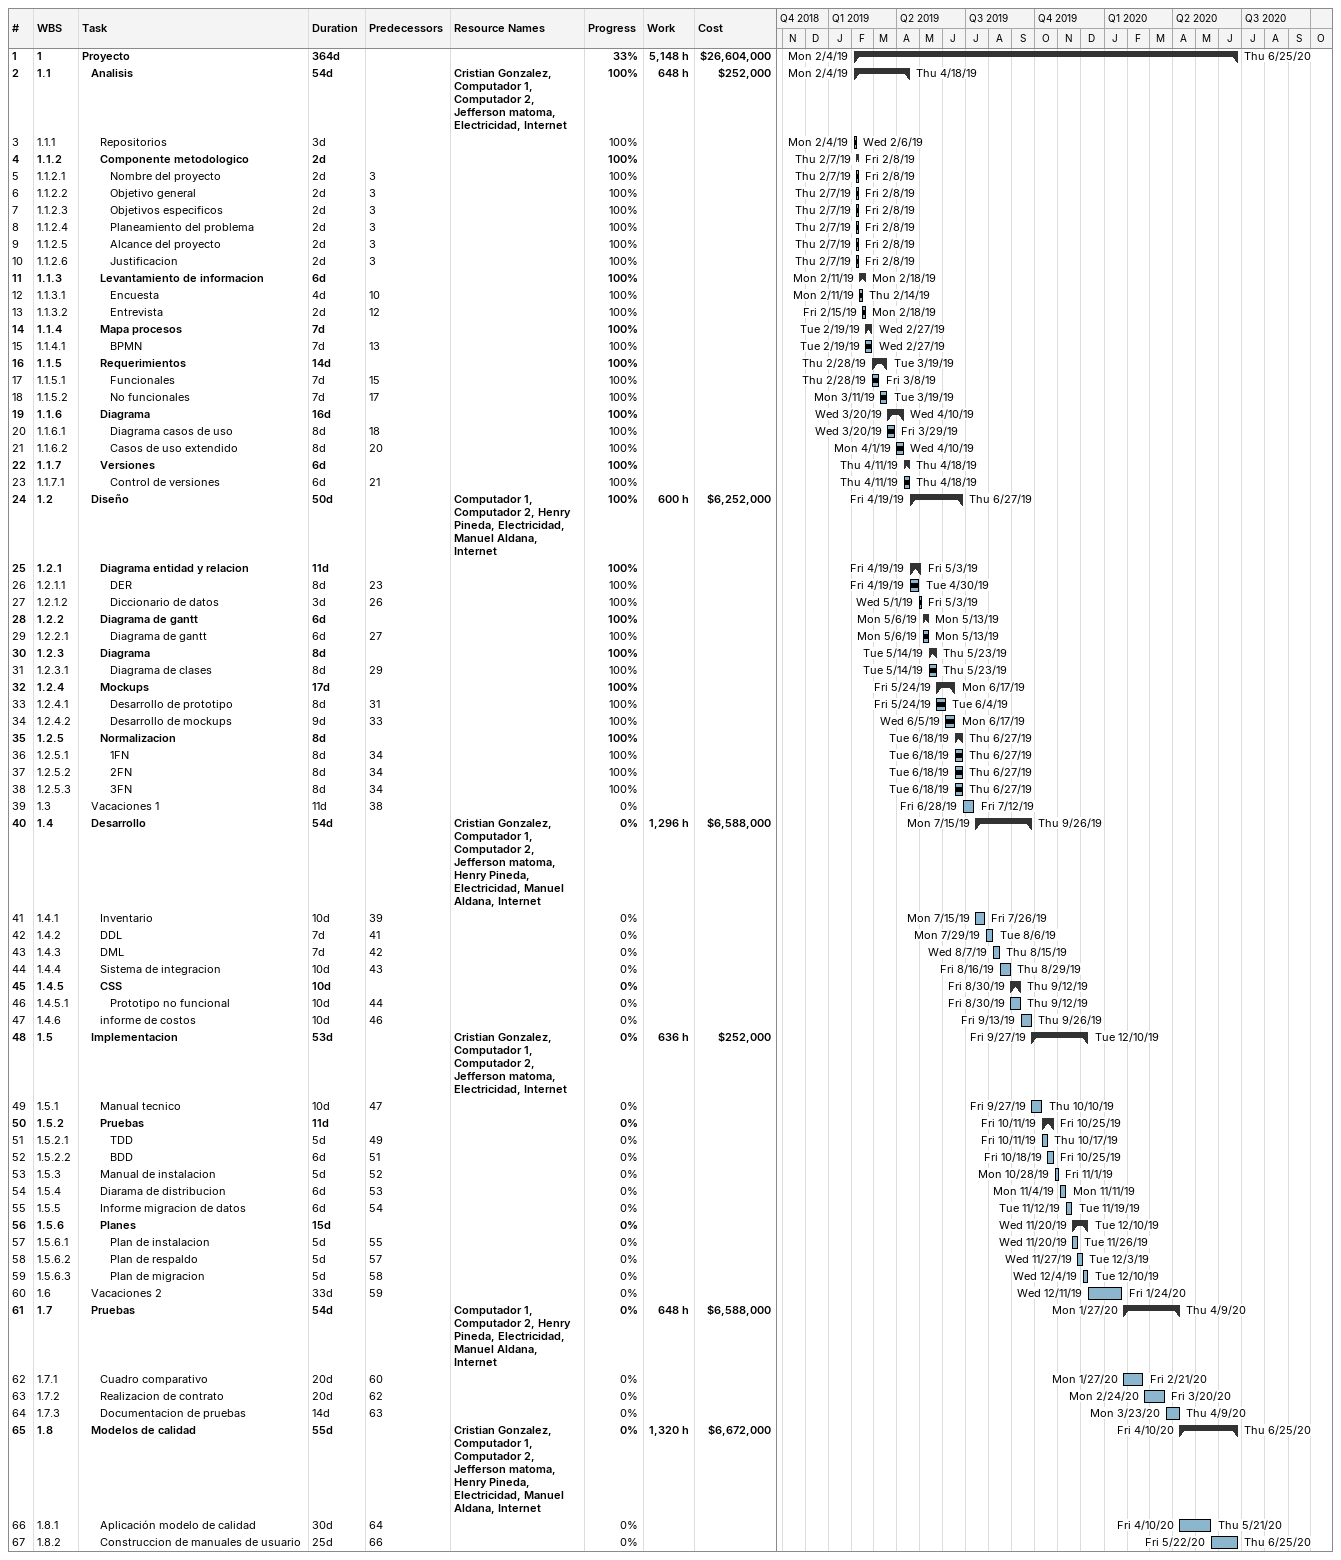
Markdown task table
| ID | WBS | Task | Duration | Start | Finish | Predecessors | Resources | % complete | Work (h) | Cost ($) |
|---|---|---|---|---|---|---|---|---|---|---|
| 1 | 1 | **Proyecto** | 364d | 2019-02-04 | 2020-06-25 |  |  | 33 | 5148 | 26604000 |
| 2 | 1.1 | **Analisis** | 54d | 2019-02-04 | 2019-04-18 |  | Cristian Gonzalez, Computador 1, Computador 2, Jefferson matoma, Electricidad, Internet | 100 | 648 | 252000 |
| 3 | 1.1.1 | Repositorios | 3d | 2019-02-04 | 2019-02-06 |  |  | 100 |  |  |
| 4 | 1.1.2 | **Componente metodologico** | 2d | 2019-02-07 | 2019-02-08 |  |  | 100 |  |  |
| 5 | 1.1.2.1 | Nombre del proyecto | 2d | 2019-02-07 | 2019-02-08 | 3 |  | 100 |  |  |
| 6 | 1.1.2.2 | Objetivo general | 2d | 2019-02-07 | 2019-02-08 | 3 |  | 100 |  |  |
| 7 | 1.1.2.3 | Objetivos especificos | 2d | 2019-02-07 | 2019-02-08 | 3 |  | 100 |  |  |
| 8 | 1.1.2.4 | Planeamiento del problema | 2d | 2019-02-07 | 2019-02-08 | 3 |  | 100 |  |  |
| 9 | 1.1.2.5 | Alcance del proyecto | 2d | 2019-02-07 | 2019-02-08 | 3 |  | 100 |  |  |
| 10 | 1.1.2.6 | Justificacion | 2d | 2019-02-07 | 2019-02-08 | 3 |  | 100 |  |  |
| 11 | 1.1.3 | **Levantamiento de informacion** | 6d | 2019-02-11 | 2019-02-18 |  |  | 100 |  |  |
| 12 | 1.1.3.1 | Encuesta | 4d | 2019-02-11 | 2019-02-14 | 10 |  | 100 |  |  |
| 13 | 1.1.3.2 | Entrevista | 2d | 2019-02-15 | 2019-02-18 | 12 |  | 100 |  |  |
| 14 | 1.1.4 | **Mapa procesos** | 7d | 2019-02-19 | 2019-02-27 |  |  | 100 |  |  |
| 15 | 1.1.4.1 | BPMN | 7d | 2019-02-19 | 2019-02-27 | 13 |  | 100 |  |  |
| 16 | 1.1.5 | **Requerimientos** | 14d | 2019-02-28 | 2019-03-19 |  |  | 100 |  |  |
| 17 | 1.1.5.1 | Funcionales | 7d | 2019-02-28 | 2019-03-08 | 15 |  | 100 |  |  |
| 18 | 1.1.5.2 | No funcionales | 7d | 2019-03-11 | 2019-03-19 | 17 |  | 100 |  |  |
| 19 | 1.1.6 | **Diagrama** | 16d | 2019-03-20 | 2019-04-10 |  |  | 100 |  |  |
| 20 | 1.1.6.1 | Diagrama casos de uso | 8d | 2019-03-20 | 2019-03-29 | 18 |  | 100 |  |  |
| 21 | 1.1.6.2 | Casos de uso extendido | 8d | 2019-04-01 | 2019-04-10 | 20 |  | 100 |  |  |
| 22 | 1.1.7 | **Versiones** | 6d | 2019-04-11 | 2019-04-18 |  |  | 100 |  |  |
| 23 | 1.1.7.1 | Control de versiones | 6d | 2019-04-11 | 2019-04-18 | 21 |  | 100 |  |  |
| 24 | 1.2 | **Diseño** | 50d | 2019-04-19 | 2019-06-27 |  | Computador 1, Computador 2, Henry Pineda, Electricidad, Manuel Aldana, Internet | 100 | 600 | 6252000 |
| 25 | 1.2.1 | **Diagrama entidad y relacion** | 11d | 2019-04-19 | 2019-05-03 |  |  | 100 |  |  |
| 26 | 1.2.1.1 | DER | 8d | 2019-04-19 | 2019-04-30 | 23 |  | 100 |  |  |
| 27 | 1.2.1.2 | Diccionario de datos | 3d | 2019-05-01 | 2019-05-03 | 26 |  | 100 |  |  |
| 28 | 1.2.2 | **Diagrama de gantt** | 6d | 2019-05-06 | 2019-05-13 |  |  | 100 |  |  |
| 29 | 1.2.2.1 | Diagrama de gantt | 6d | 2019-05-06 | 2019-05-13 | 27 |  | 100 |  |  |
| 30 | 1.2.3 | **Diagrama** | 8d | 2019-05-14 | 2019-05-23 |  |  | 100 |  |  |
| 31 | 1.2.3.1 | Diagrama de clases | 8d | 2019-05-14 | 2019-05-23 | 29 |  | 100 |  |  |
| 32 | 1.2.4 | **Mockups** | 17d | 2019-05-24 | 2019-06-17 |  |  | 100 |  |  |
| 33 | 1.2.4.1 | Desarrollo de prototipo | 8d | 2019-05-24 | 2019-06-04 | 31 |  | 100 |  |  |
| 34 | 1.2.4.2 | Desarrollo de mockups | 9d | 2019-06-05 | 2019-06-17 | 33 |  | 100 |  |  |
| 35 | 1.2.5 | **Normalizacion** | 8d | 2019-06-18 | 2019-06-27 |  |  | 100 |  |  |
| 36 | 1.2.5.1 | 1FN | 8d | 2019-06-18 | 2019-06-27 | 34 |  | 100 |  |  |
| 37 | 1.2.5.2 | 2FN | 8d | 2019-06-18 | 2019-06-27 | 34 |  | 100 |  |  |
| 38 | 1.2.5.3 | 3FN | 8d | 2019-06-18 | 2019-06-27 | 34 |  | 100 |  |  |
| 39 | 1.3 | Vacaciones 1 | 11d | 2019-06-28 | 2019-07-12 | 38 |  | 0 |  |  |
| 40 | 1.4 | **Desarrollo** | 54d | 2019-07-15 | 2019-09-26 |  | Cristian Gonzalez, Computador 1, Computador 2, Jefferson matoma, Henry Pineda, Electricidad, Manuel Aldana, Internet | 0 | 1296 | 6588000 |
| 41 | 1.4.1 | Inventario | 10d | 2019-07-15 | 2019-07-26 | 39 |  | 0 |  |  |
| 42 | 1.4.2 | DDL | 7d | 2019-07-29 | 2019-08-06 | 41 |  | 0 |  |  |
| 43 | 1.4.3 | DML | 7d | 2019-08-07 | 2019-08-15 | 42 |  | 0 |  |  |
| 44 | 1.4.4 | Sistema de integracion | 10d | 2019-08-16 | 2019-08-29 | 43 |  | 0 |  |  |
| 45 | 1.4.5 | **CSS** | 10d | 2019-08-30 | 2019-09-12 |  |  | 0 |  |  |
| 46 | 1.4.5.1 | Prototipo no funcional | 10d | 2019-08-30 | 2019-09-12 | 44 |  | 0 |  |  |
| 47 | 1.4.6 | informe de costos | 10d | 2019-09-13 | 2019-09-26 | 46 |  | 0 |  |  |
| 48 | 1.5 | **Implementacion** | 53d | 2019-09-27 | 2019-12-10 |  | Cristian Gonzalez, Computador 1, Computador 2, Jefferson matoma, Electricidad, Internet | 0 | 636 | 252000 |
| 49 | 1.5.1 | Manual tecnico | 10d | 2019-09-27 | 2019-10-10 | 47 |  | 0 |  |  |
| 50 | 1.5.2 | **Pruebas** | 11d | 2019-10-11 | 2019-10-25 |  |  | 0 |  |  |
| 51 | 1.5.2.1 | TDD | 5d | 2019-10-11 | 2019-10-17 | 49 |  | 0 |  |  |
| 52 | 1.5.2.2 | BDD | 6d | 2019-10-18 | 2019-10-25 | 51 |  | 0 |  |  |
| 53 | 1.5.3 | Manual de instalacion | 5d | 2019-10-28 | 2019-11-01 | 52 |  | 0 |  |  |
| 54 | 1.5.4 | Diarama de distribucion | 6d | 2019-11-04 | 2019-11-11 | 53 |  | 0 |  |  |
| 55 | 1.5.5 | Informe migracion de datos | 6d | 2019-11-12 | 2019-11-19 | 54 |  | 0 |  |  |
| 56 | 1.5.6 | **Planes** | 15d | 2019-11-20 | 2019-12-10 |  |  | 0 |  |  |
| 57 | 1.5.6.1 | Plan de instalacion | 5d | 2019-11-20 | 2019-11-26 | 55 |  | 0 |  |  |
| 58 | 1.5.6.2 | Plan de respaldo | 5d | 2019-11-27 | 2019-12-03 | 57 |  | 0 |  |  |
| 59 | 1.5.6.3 | Plan de migracion | 5d | 2019-12-04 | 2019-12-10 | 58 |  | 0 |  |  |
| 60 | 1.6 | Vacaciones 2 | 33d | 2019-12-11 | 2020-01-24 | 59 |  | 0 |  |  |
| 61 | 1.7 | **Pruebas** | 54d | 2020-01-27 | 2020-04-09 |  | Computador 1, Computador 2, Henry Pineda, Electricidad, Manuel Aldana, Internet | 0 | 648 | 6588000 |
| 62 | 1.7.1 | Cuadro comparativo | 20d | 2020-01-27 | 2020-02-21 | 60 |  | 0 |  |  |
| 63 | 1.7.2 | Realizacion de contrato | 20d | 2020-02-24 | 2020-03-20 | 62 |  | 0 |  |  |
| 64 | 1.7.3 | Documentacion de pruebas | 14d | 2020-03-23 | 2020-04-09 | 63 |  | 0 |  |  |
| 65 | 1.8 | **Modelos de calidad** | 55d | 2020-04-10 | 2020-06-25 |  | Cristian Gonzalez, Computador 1, Computador 2, Jefferson matoma, Henry Pineda, Electricidad, Manuel Aldana, Internet | 0 | 1320 | 6672000 |
| 66 | 1.8.1 | Aplicación modelo de calidad | 30d | 2020-04-10 | 2020-05-21 | 64 |  | 0 |  |  |
| 67 | 1.8.2 | Construccion de manuales de usuario | 25d | 2020-05-22 | 2020-06-25 | 66 |  | 0 |  |  |
